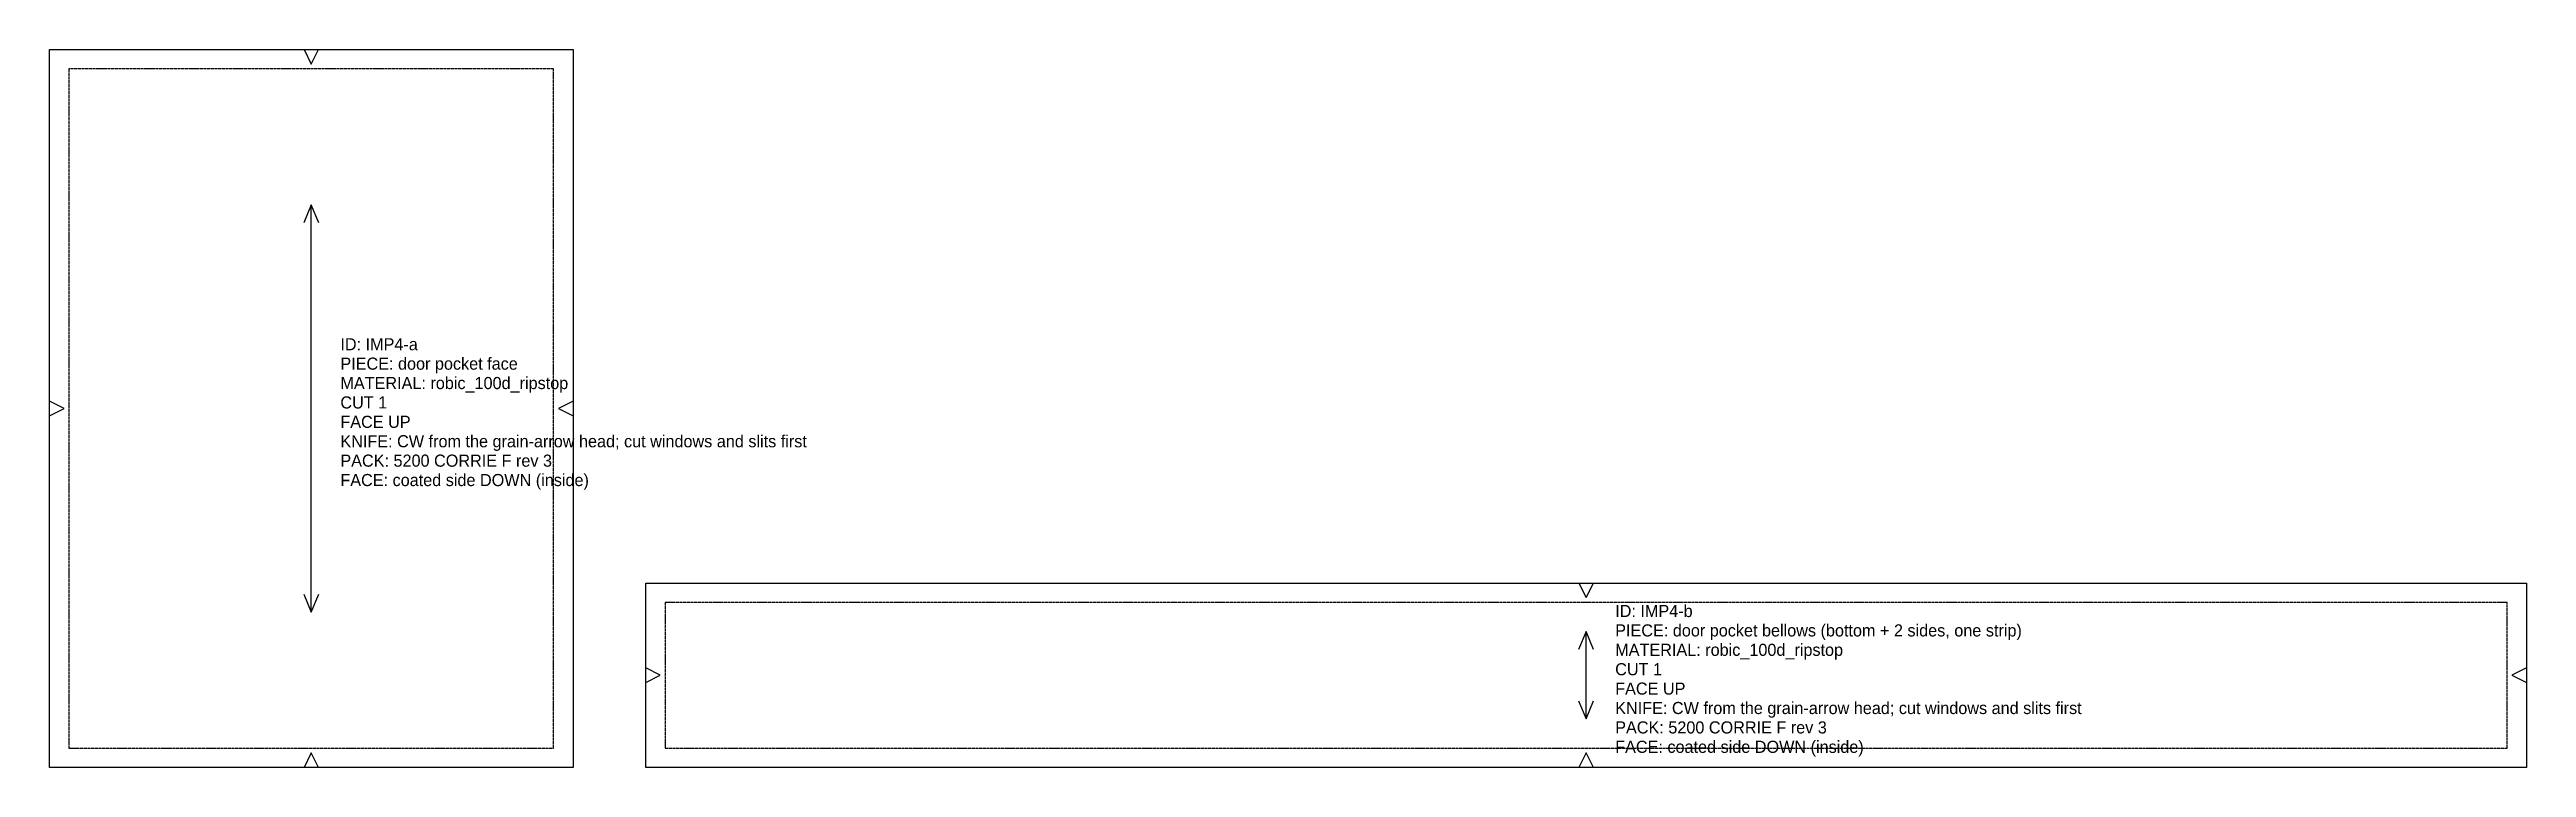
# Model space of a CAD drawing. Header units: millimetres. Extents: x 0 to 1022, y 0 to 296.
import ezdxf

# ---------------------------------------------------------------- set-up
doc = ezdxf.new("R2010")
doc.units = ezdxf.units.MM
doc.linetypes.add('DASHED', pattern=[1.524, 1.27, -0.254])
for name, color, linetype in [('CUT', 7, 'Continuous'), ('GRAIN', 5, 'Continuous'), ('NOTCH', 1, 'Continuous'), ('SEW', 3, 'Continuous'), ('TEXT', 2, 'Continuous')]:
    doc.layers.add(name, color=color, linetype=linetype)

# ---------------------------------------------------------------- blocks, each defined once
blk = doc.blocks.new('IMP4-a_0')
at = {"layer": 'CUT'}
blk.add_lwpolyline([(-8, -8), (-8, 288), (208, 288), (208, -8)], close=True, dxfattribs=at)
at = {"layer": 'GRAIN'}
for points in [[(103.1, 216.6), (100, 224), (96.9, 216.6)], [(100, 56), (100, 224)], [(96.9, 63.4), (100, 56), (103.1, 63.4)]]:
    blk.add_lwpolyline(points, dxfattribs=at)
at = {"layer": 'NOTCH'}
for points in [[(97, 288), (100, 282), (103, 288)], [(-8, 137), (-2, 140), (-8, 143)], [(208, 143), (202, 140), (208, 137)], [(103, -8), (100, -2), (97, -8)]]:
    blk.add_lwpolyline(points, dxfattribs=at)
at = {"layer": 'SEW', "linetype": 'DASHED'}
blk.add_lwpolyline([(0, 0), (200, 0), (200, 280), (0, 280)], close=True, dxfattribs=at)
at = {"layer": 'TEXT'}
for s, p in [('ID: IMP4-a', (112, 164)), ('PIECE: door pocket face', (112, 156)), ('CUT 1', (112, 140)), ('MATERIAL: robic_100d_ripstop', (112, 148)), ('FACE UP', (112, 132)), ('KNIFE: CW from the grain-arrow head; cut windows and slits first', (112, 124)), ('PACK: 5200 CORRIE F rev 3', (112, 116)), ('FACE: coated side DOWN (inside)', (112, 108))]:
    blk.add_text(s, height=5, dxfattribs=at).set_placement(p)
blk = doc.blocks.new('IMP4-b_1')
at = {"layer": 'CUT'}
blk.add_lwpolyline([(-8, -8), (-8, 68), (768, 68), (768, -8)], close=True, dxfattribs=at)
at = {"layer": 'GRAIN'}
for points in [[(383.1, 40.6), (380, 48), (376.9, 40.6)], [(380, 12), (380, 48)], [(376.9, 19.4), (380, 12), (383.1, 19.4)]]:
    blk.add_lwpolyline(points, dxfattribs=at)
at = {"layer": 'NOTCH'}
for points in [[(377, 68), (380, 62), (383, 68)], [(-8, 27), (-2, 30), (-8, 33)], [(768, 33), (762, 30), (768, 27)], [(383, -8), (380, -2), (377, -8)]]:
    blk.add_lwpolyline(points, dxfattribs=at)
at = {"layer": 'SEW', "linetype": 'DASHED'}
blk.add_lwpolyline([(0, 0), (760, 0), (760, 60), (0, 60)], close=True, dxfattribs=at)
at = {"layer": 'TEXT'}
for s, p in [('PIECE: door pocket bellows (bottom + 2 sides, one strip)', (392, 46)), ('ID: IMP4-b', (392, 54)), ('MATERIAL: robic_100d_ripstop', (392, 38)), ('CUT 1', (392, 30)), ('FACE UP', (392, 22)), ('KNIFE: CW from the grain-arrow head; cut windows and slits first', (392, 14)), ('PACK: 5200 CORRIE F rev 3', (392, 6)), ('FACE: coated side DOWN (inside)', (392, -2))]:
    blk.add_text(s, height=5, dxfattribs=at).set_placement(p)

msp = doc.modelspace()

# ---------------------------------------------------------------- block references
at = {"layer": 'CUT'}
for name, p in [('IMP4-a_0', (8, 8)), ('IMP4-b_1', (254, 8))]:
    msp.add_blockref(name, p, dxfattribs=at)

doc.saveas('drawing.dxf')
